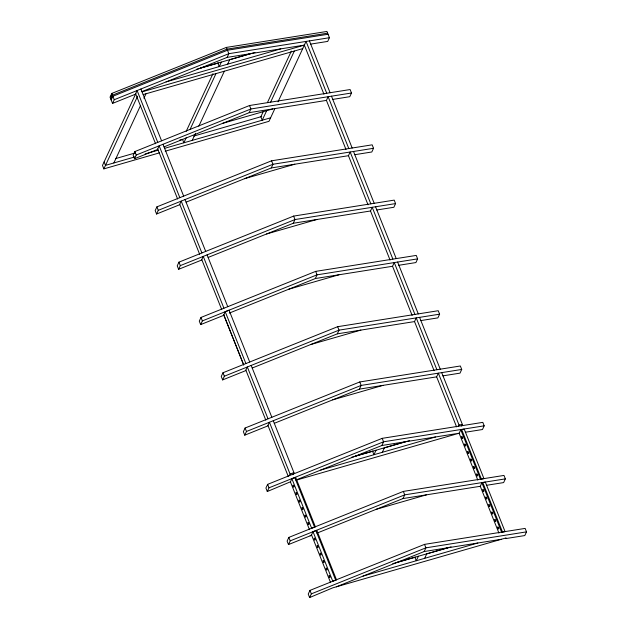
<?xml version="1.0" encoding="UTF-8"?>
<svg xmlns="http://www.w3.org/2000/svg" width="629" height="629" viewBox="0 0 629 629"><rect width="100%" height="100%" fill="white"/><g stroke="black" fill="none" stroke-linecap="round" stroke-linejoin="round"><path stroke-width="0.94" d="M310.561 44.132L327.717 41.412L329.439 37.716L327.63 33.18L227.03 49.148L112.442 95.183L111.734 96.748L111.781 93.438L226.346 47.419L326.938 31.45L327.615 33.18M110.728 98.871L112.442 95.183L111.781 93.438L111.042 95.026L111.734 96.748M111.16 99.956L112.874 96.261L227.478 50.226L328.055 34.257M111.427 97.361L110.743 95.639L110.044 97.141L112.536 103.415L114.25 99.712L228.854 53.677L329.439 37.716M135.809 93.627L102.48 165.427L103.864 168.879L159.53 152.839M103.864 168.879L137.602 96.19M113.865 162.958L140.629 105.31M143.915 98.21L145.975 93.776M332.615 99.429L349.763 96.701L351.485 93.006L350.101 89.546L249.524 105.515L134.858 151.573L133.144 155.277L134.52 158.728L157.454 149.521L159.168 145.826L179.839 197.655M134.52 158.728L136.234 155.033L250.9 108.974L351.485 93.006M186.192 131.351L212.948 73.703M186.333 137.468L183.865 142.791L182.489 139.339M190.037 129.488L215.975 73.609M221.322 62.098L219.23 66.595L217.854 63.144M354.662 154.718L371.818 151.99L373.532 148.295L372.156 144.835L271.571 160.804L156.904 206.862L155.19 210.566L156.566 214.017L179.501 204.81L181.215 201.107L201.885 252.944M141.973 91.59L227.14 57.381L228.854 53.677L226.346 47.419M156.566 214.017L158.28 210.322L272.947 164.263L373.532 148.295M192.238 140.377L195.533 133.285M198.827 126.185L224.349 71.203M227.612 64.182L229.695 59.684M376.708 210L393.864 207.279L395.578 203.584L394.202 200.124L293.617 216.093L178.951 262.151L177.236 265.855L178.612 269.306L201.547 260.091L203.261 256.396L223.932 308.234M178.612 269.306L180.326 265.611L294.993 219.552L395.578 203.584M263.331 111.435L260.862 116.758L262.238 120.21L266.767 110.46M267.443 102.566L291.321 51.138M270.47 102.48L294.341 51.043M274.731 108.935L268.984 121.311L165.191 151.212M278.018 101.835L306.064 41.42L326.734 93.257M398.755 265.289L415.911 262.568L417.625 258.873L416.249 255.413L315.664 271.382L200.997 317.441L199.283 321.144L200.659 324.595L223.594 315.381L225.229 311.717L229.05 310.176L249.713 362.013M186.105 202.153L271.303 167.943L272.947 164.263L271.571 160.804M200.659 324.595L202.373 320.9L317.047 274.834L417.625 258.873M420.738 320.601L437.886 317.881L439.608 314.178L438.224 310.726L337.647 326.695L222.981 372.753L221.266 376.449L222.642 379.908L245.577 370.693L247.354 366.974L268.025 418.812M222.642 379.908L224.356 376.205L339.023 330.146L439.608 314.178M368.028 204.795L348.45 155.693L350.164 152.006L370.827 203.835M442.847 375.867L460.003 373.146L461.717 369.451L460.342 365.992L359.764 381.96L245.09 428.019L243.376 431.722L244.752 435.174L267.687 425.967L269.432 422.263L290.095 474.093L289.356 475.681M244.752 435.174L246.474 431.478L361.14 385.42L461.717 369.451M465.389 432.233L482.474 429.521L484.188 425.825L482.813 422.366L382.196 438.342L267.632 484.361L265.918 488.057L267.294 491.516L290.362 481.838M267.294 491.516L269.015 487.813L383.572 441.794L484.188 425.825M292.894 474.769L293.924 472.56L273.253 420.722M291.895 478.74L311.646 528.266L315.404 526.882L295.654 477.356L291.895 478.74L290.433 481.893L309.468 529.626M486.547 485.297L503.632 482.585L505.346 478.881L503.971 475.43L403.354 491.406L288.829 537.41L287.115 541.105L288.491 544.557L311.276 535.405L313.03 531.717L316.78 530.333L336.531 579.867L332.78 581.251L313.03 531.717M288.491 544.557L290.205 540.861L404.73 494.858L505.346 478.881M310.105 535.877L311.512 534.894L330.595 582.611M309.963 590.395L308.241 594.091L309.625 597.55L332.686 587.871L506.133 537.905L505.818 538.573L524.798 535.562L526.52 531.859L525.136 528.407L424.52 544.376L309.963 590.395L311.339 593.855L309.625 597.55M376.04 450.215L373.956 454.712L372.572 451.26M295.803 480.069L381.858 445.497L383.572 441.794L382.196 438.342M382.33 452.298L384.421 447.801M316.985 533.117L403.016 498.553L404.73 494.858L403.354 491.406M458.337 426.47L459.021 424.992L438.35 373.162L436.636 376.85L456.583 426.863M461.639 426.053L462.378 424.457L441.707 372.627M460.774 429.788L480.525 479.314L483.953 478.63L464.202 429.104L460.774 429.788L459.139 433.295L477.812 480.124M418.371 556.248L416.28 560.746L414.904 557.294M336.342 586.818L424.182 551.531L425.904 547.835L424.52 544.376M424.654 558.34L426.745 553.834M481.9 482.773L501.651 532.299L505.079 531.615L485.329 482.089L481.9 482.773L480.273 486.28L498.946 533.109M112.536 103.415L135.4 94.224L137.106 90.537L157.769 142.366M164.059 146.864L249.257 112.654M208.152 257.442L293.35 223.232M229.294 313.093L315.396 278.521M252.182 368.036L337.372 333.826M274.299 423.309L359.489 389.099M290.095 474.093L293.924 472.56M311.339 593.855L425.904 547.835L526.52 531.859M135.62 93.729L155.567 143.742M157.69 149.01L177.63 199.023M179.737 204.299L199.676 254.313M201.783 259.588L221.73 309.602M245.876 370.166L265.823 420.18M267.954 425.448L288.255 476.373M200.384 68.129L250.633 53.646M196.649 69.245L218.279 63.018M229.561 59.763L254.957 52.451M166.056 81.919L280.786 48.865M142.06 91.865L304.35 45.115L323.935 94.216M143.184 94.586L302.722 48.622M222.501 123.402L272.75 108.919M115.437 158.65L135.251 152.941M179.595 140.165L182.426 139.355M193.748 136.092L261.688 116.522M134.74 156.943L105.491 165.372L104.115 161.912M145.118 153.956L158.327 150.15M164.932 148.247L270.612 117.796M244.547 178.691L294.797 164.208M266.594 233.98L316.843 219.497M288.64 289.261L338.897 274.787M310.616 344.574L360.873 330.099M332.733 399.847L382.99 385.365M355.102 456.245L405.359 441.762M351.367 457.369L372.997 451.135M384.288 447.887L409.676 440.567M320.774 470.036L435.504 436.982M296.849 479.966L459.005 433.247L381.858 445.497M376.26 509.301L426.517 494.826M397.426 562.279L447.683 547.804M392.755 563.67L415.329 557.168M426.611 553.921L451.064 546.876M363.098 576.07L477.836 543.016M227.14 57.381L304.287 45.131M326.333 100.42L249.186 112.67L250.9 108.974L249.524 105.515M271.233 167.959L348.38 155.709M370.426 210.998L293.279 223.248L294.993 219.552L293.617 216.093M392.472 266.287L315.326 278.537L317.047 274.834L315.664 271.382M414.456 321.6L337.309 333.842L339.023 330.146L337.647 326.695M436.573 376.865L359.418 389.115L361.14 385.42L359.764 381.96M459.021 424.992L462.378 424.457M403.016 498.553L480.163 486.311M424.182 551.531L501.329 539.289M309.421 40.893L330.091 92.722M331.491 96.174L352.154 148.004M353.514 151.471L374.184 203.301M375.56 206.76L396.231 258.59M397.614 262.049L418.277 313.879M419.59 317.354L440.261 369.192M461.639 429.536L481.389 479.07M482.765 482.522L502.516 532.048M348.796 148.538L328.134 96.709L326.42 100.396L345.997 149.498M392.873 259.124L372.211 207.295L370.497 210.982L390.074 260.084M414.92 314.414L394.257 262.576L392.543 266.271L412.121 315.373M436.903 369.718L416.233 317.889L414.527 321.576L434.104 370.685M140.927 89.004L161.59 140.833M162.99 144.285L183.66 196.122M185.036 199.574L205.707 251.403M207.083 254.863L227.753 306.693M251.183 365.441L271.846 417.271M294.781 477.6L314.531 527.133M315.915 530.585L335.666 580.119M225.229 311.717L245.892 363.546M112.442 95.183L114.25 99.712M267.632 484.361L269.015 487.813M288.829 537.41L290.205 540.861M134.858 151.573L136.234 155.033M156.904 206.862L158.28 210.322M178.951 262.151L180.326 265.611M200.997 317.441L202.373 320.9M245.09 428.019L246.474 431.478M222.981 372.753L224.356 376.205M293.122 485.195C292.941 488.812 295.284 486.736 293.122 485.195M296.11 492.688C295.921 496.297 298.272 494.229 296.11 492.688M299.097 500.173C298.909 503.782 301.26 501.714 299.097 500.173M302.077 507.658C301.896 511.275 304.239 509.199 302.077 507.658M305.065 515.143C304.876 518.76 307.227 516.684 305.065 515.143M308.053 522.636C307.864 526.245 310.215 524.177 308.053 522.636M314.248 538.18C314.068 541.797 316.411 539.721 314.248 538.18M317.236 545.665C317.047 549.282 319.398 547.206 317.236 545.665M320.224 553.158C320.035 556.767 322.386 554.699 320.224 553.158M323.212 560.643C323.023 564.252 325.374 562.184 323.212 560.643M326.192 568.129C326.011 571.745 328.354 569.67 326.192 568.129M329.179 575.614C328.991 579.23 331.341 577.155 329.179 575.614M461.835 436.597C461.647 440.214 463.998 438.138 461.835 436.597M464.823 444.082C464.634 447.699 466.985 445.631 464.823 444.082M467.803 451.575C467.622 455.184 469.965 453.116 467.803 451.575M470.791 459.06C470.602 462.669 472.953 460.601 470.791 459.06M473.779 466.545C473.59 470.162 475.941 468.086 473.779 466.545M476.758 474.03C476.578 477.647 478.921 475.579 476.758 474.03M482.962 489.582C482.773 493.199 485.124 491.123 482.962 489.582M485.95 497.067C485.761 500.684 488.112 498.608 485.95 497.067M488.93 504.56C488.749 508.169 491.092 506.101 488.93 504.56M491.917 512.045C491.729 515.654 494.079 513.586 491.917 512.045M494.905 519.53C494.716 523.147 497.067 521.071 494.905 519.53M497.893 527.016C497.704 530.632 500.055 528.557 497.893 527.016M223.767 314.893L243.69 364.914L223.767 314.893"/></g></svg>
